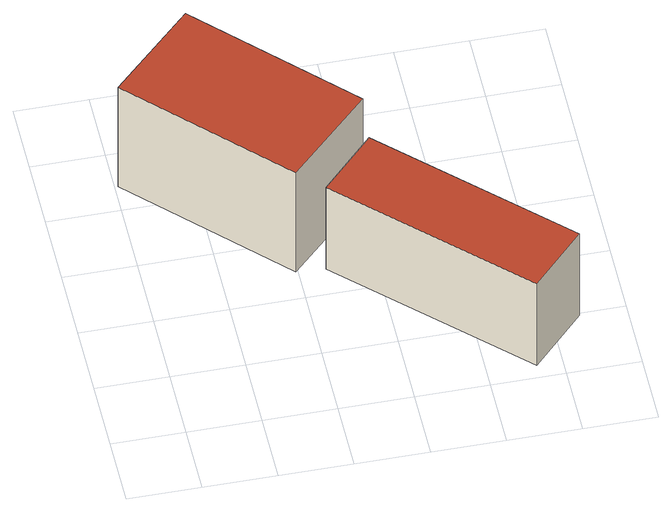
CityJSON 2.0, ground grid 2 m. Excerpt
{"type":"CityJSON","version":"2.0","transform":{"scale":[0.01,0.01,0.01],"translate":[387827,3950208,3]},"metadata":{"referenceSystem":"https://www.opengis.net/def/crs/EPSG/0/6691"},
"CityObjects":{
"building1":{"type":"Building","attributes":{"class":"9999","usage":"461","measuredHeight":3.7,"storeysAboveGround":9999,"storeysBelowGround":9999,"RiverFloodingRiskAttribute.description":"10","RiverFloodingRiskAttribute.rank":"1","RiverFloodingRiskAttribute.depth":0.39,"RiverFloodingRiskAttribute.adminType":"2","RiverFloodingRiskAttribute.scale":"2","HighTideRiskAttribute.description":"2","HighTideRiskAttribute.rank":"2","HighTideRiskAttribute.depth":0.6,"BuildingDetailAttribute.buildingRoofEdgeArea":-9999,"BuildingDetailAttribute.fireproofStructureType":"1011","BuildingDetailAttribute.urbanPlanType":"21","BuildingDetailAttribute.areaClassificationType":"22","BuildingDetailAttribute.districtsAndZonesType":"5","BuildingDetailAttribute.landUseType":"217","BuildingDetailAttribute.detailedUsage":"0","BuildingDetailAttribute.specifiedBuildingCoverageRate":60,"BuildingDetailAttribute.specifiedFloorAreaRate":300,"BuildingDetailAttribute.surveyYear":"0001","BuildingIDAttribute.prefecture":"13","BuildingIDAttribute.city":"13101"},"geometry":[{"type":"Solid","lod":"2","boundaries":[[[[0,1,2,3]],[[4,5,6,7]],[[0,7,6,1]],[[1,6,5,2]],[[3,4,7,0]],[[2,5,4,3]]]],"semantics":{"surfaces":[{"type":"GroundSurface"},{"type":"RoofSurface"},{"type":"WallSurface"}],"values":[[0,1,2,2,2,2]]}}]},
"building2":{"type":"Building","attributes":{"class":"3003","usage":"461","measuredHeight":3.1,"storeysAboveGround":9999,"storeysBelowGround":9999,"RiverFloodingRiskAttribute.description":"10","RiverFloodingRiskAttribute.rank":"1","RiverFloodingRiskAttribute.depth":0.39,"RiverFloodingRiskAttribute.adminType":"2","RiverFloodingRiskAttribute.scale":"2","HighTideRiskAttribute.description":"2","HighTideRiskAttribute.rank":"2","HighTideRiskAttribute.depth":0.6,"BuildingDetailAttribute.buildingRoofEdgeArea":-9999,"BuildingDetailAttribute.fireproofStructureType":"1011","BuildingDetailAttribute.urbanPlanType":"21","BuildingDetailAttribute.areaClassificationType":"22","BuildingDetailAttribute.districtsAndZonesType":"5","BuildingDetailAttribute.landUseType":"217","BuildingDetailAttribute.detailedUsage":"0","BuildingDetailAttribute.specifiedBuildingCoverageRate":60,"BuildingDetailAttribute.specifiedFloorAreaRate":300,"BuildingDetailAttribute.surveyYear":"0001","BuildingIDAttribute.prefecture":"13","BuildingIDAttribute.city":"13101"},"geometry":[{"type":"Solid","lod":"2","boundaries":[[[[8,9,10,11]],[[12,13,14,15]],[[11,12,15,8]],[[8,15,14,9]],[[9,14,13,10]],[[10,13,12,11]]]],"semantics":{"surfaces":[{"type":"GroundSurface"},{"type":"RoofSurface"},{"type":"WallSurface"}],"values":[[0,1,2,2,2,2]]}}]}
},
"vertices":[
[614,703,36],[391,483,36],[5,874,36],[229,1094,36],[229,1094,408],[5,874,408],[391,483,408],[614,703,408],
[1075,193,24],[931,43,24],[471,489,24],[616,638,24],[616,638,330],[471,489,330],[931,43,330],[1075,193,330]
]}
